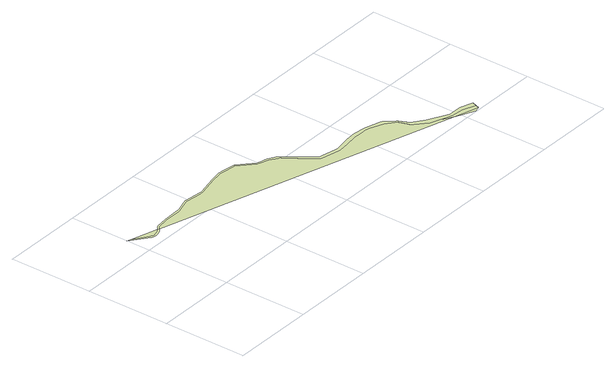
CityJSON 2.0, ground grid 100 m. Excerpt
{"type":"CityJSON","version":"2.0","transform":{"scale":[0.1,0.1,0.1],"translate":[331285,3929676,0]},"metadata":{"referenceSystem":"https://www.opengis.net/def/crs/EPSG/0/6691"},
"CityObjects":{
"landuse1":{"type":"LandUse","attributes":{"class":"204","LandUseDetailAttribute.orgLandUse":"10500","LandUseDetailAttribute.prefecture":"14","LandUseDetailAttribute.city":"14150","LandUseDetailAttribute.note":"都道府県","LandUseDetailAttribute.surveyYear":2015},"geometry":[{"type":"MultiSurface","lod":"1","boundaries":[[[0,1,2,3,4,5,6,7,8,9,10,11,12,13,14,15,16,17,18,19,20,21,22,23]]]}]},
"landuse2":{"type":"LandUse","attributes":{"class":"203","LandUseDetailAttribute.orgLandUse":"10400","LandUseDetailAttribute.prefecture":"14","LandUseDetailAttribute.city":"14150","LandUseDetailAttribute.note":"都道府県","LandUseDetailAttribute.surveyYear":2015},"geometry":[{"type":"MultiSurface","lod":"1","boundaries":[[[23,22,21,20,19,18,17,16,15,14,13,12]]]}]},
"landuse3":{"type":"LandUse","attributes":{"class":"203","LandUseDetailAttribute.orgLandUse":"10400","LandUseDetailAttribute.prefecture":"14","LandUseDetailAttribute.city":"14150","LandUseDetailAttribute.note":"都道府県","LandUseDetailAttribute.surveyYear":2015},"geometry":[{"type":"MultiSurface","lod":"1","boundaries":[[[24,25,26,27,28,29,30,31,32,33,34,35,36,37,38,39,40,41,42,43,44,45,46,47,48,49,50,51,52,53,54,55,56,57,58,59,60,61,62,63,64,65,66,67,68,69,70,71,72,73,74,11,75,76,77]]]}]},
"landuse4":{"type":"LandUse","attributes":{"class":"204","LandUseDetailAttribute.orgLandUse":"10500","LandUseDetailAttribute.prefecture":"14","LandUseDetailAttribute.city":"14150","LandUseDetailAttribute.note":"都道府県","LandUseDetailAttribute.surveyYear":2015},"geometry":[{"type":"MultiSurface","lod":"1","boundaries":[[[78,79,80,81,82,83,84,85,86,87,88,89,90,91,92,93,94,95,96,97,98,99,100,101,102,103,104,105,106,107,108,109,110,111,112,113,114,115,116,117,118,119,120,121,122,123,124,125,126,127,128,129,130,131,132,133,12,11,74,73,72,71,70,69,68,67,66,65,64,63,62,61,60,59,58,57,56,55,54,53,52,51,50,49,48,47,46,45,44,43,42,41,40,39,38,37,36,35,34,33,32,31,30,29,28,27,26,25,24,77,134,135,136,137,138]]]}]},
"landuse5":{"type":"LandUse","attributes":{"class":"203","LandUseDetailAttribute.orgLandUse":"10400","LandUseDetailAttribute.prefecture":"14","LandUseDetailAttribute.city":"14150","LandUseDetailAttribute.note":"都道府県","LandUseDetailAttribute.surveyYear":2015},"geometry":[{"type":"MultiSurface","lod":"1","boundaries":[[[136,135,134,77,76,75,139,137]]]}]},
"landuse6":{"type":"LandUse","attributes":{"class":"203","LandUseDetailAttribute.orgLandUse":"10400","LandUseDetailAttribute.prefecture":"14","LandUseDetailAttribute.city":"14150","LandUseDetailAttribute.note":"都道府県","LandUseDetailAttribute.surveyYear":2015},"geometry":[{"type":"MultiSurface","lod":"1","boundaries":[[[75,140,141,139]]]}]}
},
"vertices":[
[1,1294,0],[149,1182,0],[216,1135,0],[221,1132,0],[228,1129,0],[258,1122,0],[268,1120,0],[278,1121,0],[332,1138,0],[340,1141,0],[345,1143,0],[390,1177,0],[366,1185,0],[344,1168,0],[334,1161,0],[326,1157,0],[284,1144,0],[274,1142,0],[266,1140,0],[241,1147,0],[229,1151,0],[214,1161,0],[161,1198,0],[56,1277,0],
[3696,238,0],[3569,345,0],[3545,365,0],[3528,411,0],[3497,497,0],[3495,502,0],[3486,515,0],[3478,523,0],[3386,591,0],[3224,661,0],[3200,667,0],[3186,669,0],[3180,670,0],[3114,672,0],[3006,674,0],[2847,653,0],[2729,639,0],[2708,639,0],[2693,642,0],[2491,689,0],[2480,693,0],[2474,697,0],[2418,751,0],[2321,888,0],[2222,1027,0],[2213,1035,0],[2208,1040,0],[2120,1097,0],[2007,1137,0],[1998,1141,0],[1990,1147,0],[1814,1302,0],[1807,1306,0],[1802,1307,0],[1641,1331,0],[1627,1332,0],[1612,1330,0],[1461,1311,0],[1221,1256,0],[1196,1252,0],[1178,1253,0],[991,1277,0],[979,1277,0],[966,1275,0],[802,1225,0],[791,1223,0],[780,1222,0],[569,1215,0],[425,1198,0],[415,1196,0],[407,1191,0],[3935,116,0],[3867,146,0],[3814,193,0],
[4113,181,0],[3979,176,0],[3956,179,0],[3939,186,0],[3716,304,0],[3575,402,0],[3519,522,0],[3515,529,0],[3512,533,0],[3413,638,0],[3404,644,0],[3394,649,0],[3237,697,0],[3216,701,0],[3203,703,0],[3056,721,0],[3021,726,0],[2927,712,0],[2736,684,0],[2712,686,0],[2700,687,0],[2520,721,0],[2508,724,0],[2502,726,0],[2501,726,0],[2496,730,0],[2421,809,0],[2320,933,0],[2215,1070,0],[2208,1077,0],[2204,1080,0],[2119,1132,0],[2017,1154,0],[2010,1157,0],[2004,1162,0],[1823,1321,0],[1817,1323,0],[1810,1326,0],[1659,1348,0],[1643,1351,0],[1625,1351,0],[1604,1349,0],[1457,1330,0],[1212,1274,0],[1196,1273,0],[1180,1273,0],[987,1297,0],[977,1298,0],[969,1297,0],[801,1246,0],[788,1243,0],[777,1242,0],[568,1234,0],[421,1218,0],[409,1215,0],[400,1211,0],[3880,168,0],[3942,145,0],[4084,132,0],[4247,77,0],[4266,129,0],
[4229,28,0],
[4011,82,0],[4158,8,0]
]}
